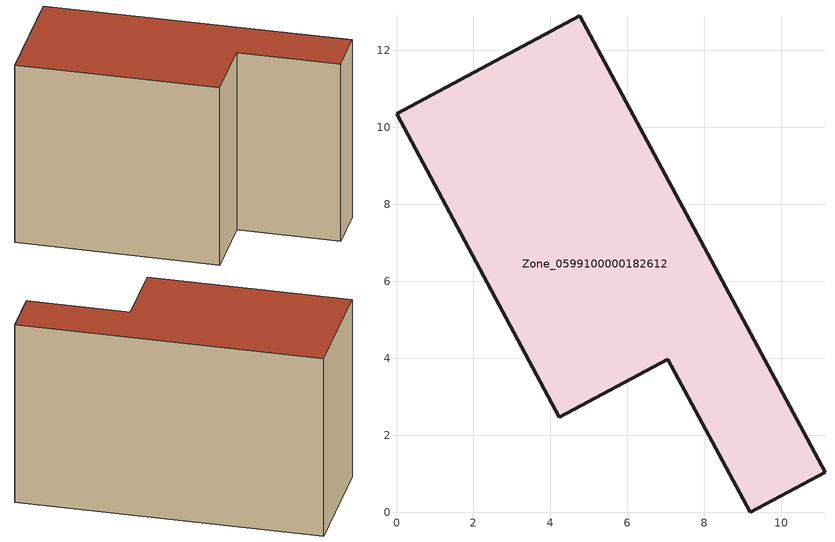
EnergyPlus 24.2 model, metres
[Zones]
Zone_0599100000182612
 floor ground (C_G): 7.05,3.98 4.23,2.47 0,10.35 4.76,12.9 11.13,1.04 9.19,0 z0
 wall outside (C_F): 4.76,12.9 0,10.35 4.23,2.47 7.05,3.98 9.19,0 11.13,1.04 4.76,12.9 z0:8.57
 roof outside (C_R): 9.19,0 11.13,1.04 4.76,12.9 0,10.35 4.23,2.47 7.05,3.98 z8.57
[BUILDING]
Pand.0599100000182612: North Axis=0; Terrain=City; Loads Convergence Tolerance Value=0.04; Temperature Convergence Tolerance Value=0.4; Solar Distribution=FullExterior; Maximum Number of Warmup Days=25; Minimum Number of Warmup Days=1
[Site:Location]
Rotterdam.The.Hague.AP_ZH_NLD Design_Conditions: Latitude=51.96; Longitude=4.45; Time Zone=1; Elevation=-4.5
[SITE:GROUNDTEMPERATURE:BUILDINGSURFACE]
18, 18, 18, 18, 18, 18, 18, 18, 18, 18, 18, 18
[MATERIAL] Thermal Absorptance=0.9; Solar Absorptance=0.7; Visible Absorptance=0.7
Name | Roughness | Thickness | Conductivity | Density | Specific Heat
G.TI.1975-1991 | MediumSmooth | 0.15 | 0.288461 | 540 | 1210
F.TI.1975-1991 | Rough | 0.3 | 0.230769 | 1920 | 840
R.TI.1975-1991 | MediumRough | 0.2 | 0.153846 | 1500 | 1000
[CONSTRUCTION]
C_G: G.TI.1975-1991
C_F: F.TI.1975-1991
C_R: R.TI.1975-1991
[ZONE]
Zone_0599100000182612: Type=1; Multiplier=1; Ceiling Height=Autocalculate; Volume=Autocalculate; Floor Area=autocalculate; Part of Total Floor Area=Yes
[ZONEINFILTRATION:DESIGNFLOWRATE]
Infil_Zone_0599100000182612: Zone or ZoneList or Space or SpaceList=Zone_0599100000182612; Schedule=AlwaysOn; Design Flow Rate Calculation Method=Flow/Area; Flow Rate per Floor Area=0.003; Constant Term Coefficient=1; Temperature Term Coefficient=0; Velocity Term Coefficient=0; Velocity Squared Term Coefficient=0
[HVACTEMPLATE:ZONE:IDEALLOADSAIRSYSTEM]
Zone_0599100000182612: Maximum Heating Supply Air Temperature=50; Minimum Cooling Supply Air Temperature=13; Maximum Heating Supply Air Humidity Ratio=0.0156; Minimum Cooling Supply Air Humidity Ratio=0.0077; Heating Limit=NoLimit; Cooling Limit=NoLimit; Dehumidification Control Type=ConstantSensibleHeatRatio; Cooling Sensible Heat Ratio=0.7; Dehumidification Setpoint=60; Humidification Control Type=None; Humidification Setpoint=30; Outdoor Air Method=None; Outdoor Air Flow Rate per Person=0.00944; Outdoor Air Flow Rate per Zone Floor Area=0; Outdoor Air Flow Rate per Zone=0; Demand Controlled Ventilation Type=None; Outdoor Air Economizer Type=NoEconomizer; Heat Recovery Type=None; Sensible Heat Recovery Effectiveness=0.7; Latent Heat Recovery Effectiveness=0.65
[ZONECONTROL:THERMOSTAT]
ThermostatControl_Zone_0599100000182612: Zone or ZoneList=Zone_0599100000182612; Control Type Schedule=DualSetpointControlType; Control 1=Thermostat_Zone_0599100000182612; Temperature Difference Between Cutout And Setpoint=0
[THERMOSTATSETPOINT:DUALSETPOINT]
Thermostat_Zone_0599100000182612: Heating Setpoint Temperature Schedule=HeatingSetpoint_Zone_0599100000182612; Cooling Setpoint Temperature Schedule=CoolingSetpoint_Zone_0599100000182612
[SCHEDULE:COMPACT]
HeatingSetpoint_Zone_0599100000182612: Through: 12/31, For: AllDays, Until: 24:00, 21
CoolingSetpoint_Zone_0599100000182612: Through: 12/31, For: AllDays, Until: 24:00, 24
DualSetpointControlType: Through: 12/31, For: AllDays, Until: 24:00, 4
AlwaysOn: Through: 12/31, For: AllDays, Until: 24:00, 1
